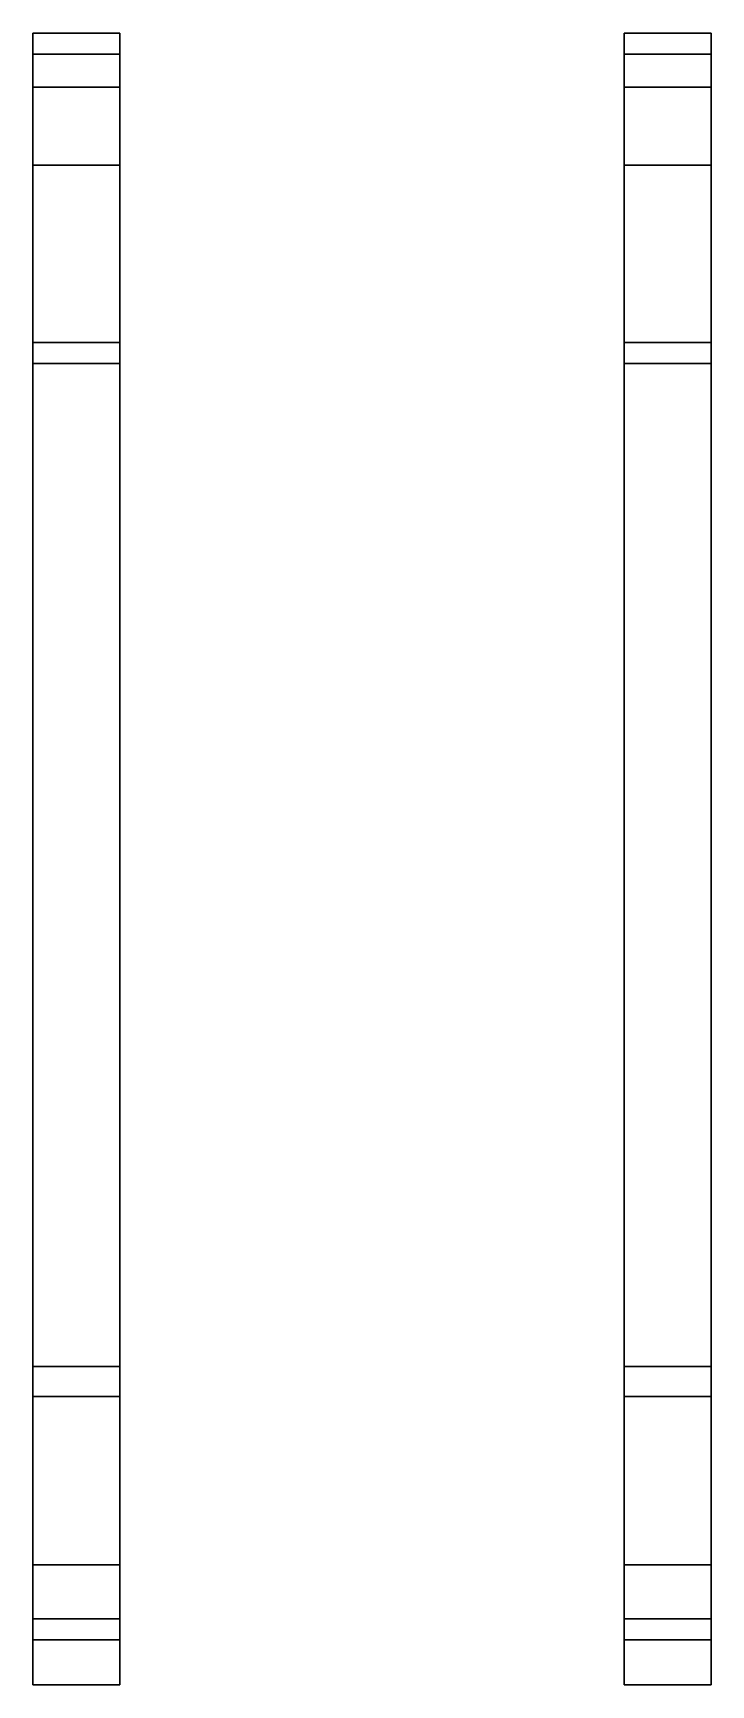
# Model space of a CAD drawing. Extents: x -1.14 to 1.12, y -2.82 to 2.68.
import ezdxf

# ---------------------------------------------------------------- set-up
doc = ezdxf.new("R2010")
doc.units = 0
doc.layers.add('TRACKS', color=8, linetype='CONTINUOUS')

msp = doc.modelspace()

# ---------------------------------------------------------------- linework, layer by layer
at = {"layer": 'TRACKS'}
for points in [[(-1.135, 2.68, 0.75), (-0.845, 2.68, 0.75), (-0.845, 2.5, 0.94), (-1.135, 2.5, 0.94)], [(-0.845, 2.5, 0.94), (-0.845, 2.68, 0.75), (-1.135, 2.68, 0.75), (-1.135, 2.5, 0.94)], [(-0.845, 2.68, 0.75), (-0.845, 2.61, 0.48), (-1.135, 2.61, 0.48), (-1.135, 2.68, 0.75)], [(-1.135, 2.61, 0.48), (-0.845, 2.61, 0.48), (-0.845, 2.68, 0.75), (-1.135, 2.68, 0.75)], [(1.125, 2.68, 0.75), (1.125, 2.61, 0.48), (0.835, 2.61, 0.48), (0.835, 2.68, 0.75)], [(0.835, 2.61, 0.48), (1.125, 2.61, 0.48), (1.125, 2.68, 0.75), (0.835, 2.68, 0.75)], [(1.125, 2.5, 0.94), (1.125, 2.68, 0.75), (0.835, 2.68, 0.75), (0.835, 2.5, 0.94)], [(0.835, 2.68, 0.75), (1.125, 2.68, 0.75), (1.125, 2.5, 0.94), (0.835, 2.5, 0.94)], [(-1.135, 1.65), (-0.845, 1.65), (-0.845, 2.61, 0.48), (-1.135, 2.61, 0.48)], [(-0.845, 2.61, 0.48), (-0.845, 1.65), (-1.135, 1.65), (-1.135, 2.61, 0.48)], [(0.835, 1.65), (1.125, 1.65), (1.125, 2.61, 0.48), (0.835, 2.61, 0.48)], [(1.125, 2.61, 0.48), (1.125, 1.65), (0.835, 1.65), (0.835, 2.61, 0.48)], [(-0.845, 2.24, 0.94), (-0.845, 2.5, 0.94), (-1.135, 2.5, 0.94), (-1.135, 2.24, 0.94)], [(-1.135, 2.5, 0.94), (-0.845, 2.5, 0.94), (-0.845, 2.24, 0.94), (-1.135, 2.24, 0.94)], [(1.125, 2.24, 0.94), (1.125, 2.5, 0.94), (0.835, 2.5, 0.94), (0.835, 2.24, 0.94)], [(0.835, 2.5, 0.94), (1.125, 2.5, 0.94), (1.125, 2.24, 0.94), (0.835, 2.24, 0.94)], [(-1.135, 2.24, 0.94), (-0.845, 2.24, 0.94), (-0.845, 1.58, 0.84), (-1.135, 1.58, 0.84)], [(-0.845, 1.58, 0.84), (-0.845, 2.24, 0.94), (-1.135, 2.24, 0.94), (-1.135, 1.58, 0.84)], [(0.835, 2.24, 0.94), (1.125, 2.24, 0.94), (1.125, 1.58, 0.84), (0.835, 1.58, 0.84)], [(1.125, 1.58, 0.84), (1.125, 2.24, 0.94), (0.835, 2.24, 0.94), (0.835, 1.58, 0.84)], [(-1.135, -1.86), (-0.845, -1.86), (-0.845, 1.65), (-1.135, 1.65)], [(-0.845, 1.65), (-0.845, -1.86), (-1.135, -1.86), (-1.135, 1.65)], [(1.125, 1.65), (1.125, -1.86), (0.835, -1.86), (0.835, 1.65)], [(0.835, -1.86), (1.125, -1.86), (1.125, 1.65), (0.835, 1.65)], [(-0.845, -1.76, 0.84), (-0.845, 1.58, 0.84), (-1.135, 1.58, 0.84), (-1.135, -1.76, 0.84)], [(-1.135, 1.58, 0.84), (-0.845, 1.58, 0.84), (-0.845, -1.76, 0.84), (-1.135, -1.76, 0.84)], [(1.125, -1.76, 0.84), (1.125, 1.58, 0.84), (0.835, 1.58, 0.84), (0.835, -1.76, 0.84)], [(0.835, 1.58, 0.84), (1.125, 1.58, 0.84), (1.125, -1.76, 0.84), (0.835, -1.76, 0.84)], [(-1.135, -1.76, 0.84), (-0.845, -1.76, 0.84), (-0.845, -2.42, 0.91), (-1.135, -2.42, 0.91)], [(-0.845, -2.42, 0.91), (-0.845, -1.76, 0.84), (-1.135, -1.76, 0.84), (-1.135, -2.42, 0.91)], [(0.835, -1.76, 0.84), (1.125, -1.76, 0.84), (1.125, -2.42, 0.91), (0.835, -2.42, 0.91)], [(1.125, -2.42, 0.91), (1.125, -1.76, 0.84), (0.835, -1.76, 0.84), (0.835, -2.42, 0.91)], [(-0.845, -1.86), (-0.845, -2.6, 0.24), (-1.135, -2.6, 0.24), (-1.135, -1.86)], [(-1.135, -2.6, 0.24), (-0.845, -2.6, 0.24), (-0.845, -1.86), (-1.135, -1.86)], [(1.125, -1.86), (1.125, -2.6, 0.24), (0.835, -2.6, 0.24), (0.835, -1.86)], [(0.835, -2.6, 0.24), (1.125, -2.6, 0.24), (1.125, -1.86), (0.835, -1.86)], [(-0.845, -2.67, 0.86), (-0.845, -2.42, 0.91), (-1.135, -2.42, 0.91), (-1.135, -2.67, 0.86)], [(-1.135, -2.42, 0.91), (-0.845, -2.42, 0.91), (-0.845, -2.67, 0.86), (-1.135, -2.67, 0.86)], [(1.125, -2.67, 0.86), (1.125, -2.42, 0.91), (0.835, -2.42, 0.91), (0.835, -2.67, 0.86)], [(0.835, -2.42, 0.91), (1.125, -2.42, 0.91), (1.125, -2.67, 0.86), (0.835, -2.67, 0.86)], [(-1.135, -2.82, 0.4), (-0.845, -2.82, 0.4), (-0.845, -2.6, 0.24), (-1.135, -2.6, 0.24)], [(-0.845, -2.6, 0.24), (-0.845, -2.82, 0.4), (-1.135, -2.82, 0.4), (-1.135, -2.6, 0.24)], [(0.835, -2.82, 0.4), (1.125, -2.82, 0.4), (1.125, -2.6, 0.24), (0.835, -2.6, 0.24)], [(1.125, -2.6, 0.24), (1.125, -2.82, 0.4), (0.835, -2.82, 0.4), (0.835, -2.6, 0.24)], [(-1.135, -2.67, 0.86), (-0.845, -2.67, 0.86), (-0.845, -2.82, 0.66), (-1.135, -2.82, 0.66)], [(-0.845, -2.82, 0.66), (-0.845, -2.67, 0.86), (-1.135, -2.67, 0.86), (-1.135, -2.82, 0.66)], [(0.835, -2.67, 0.86), (1.125, -2.67, 0.86), (1.125, -2.82, 0.66), (0.835, -2.82, 0.66)], [(1.125, -2.82, 0.66), (1.125, -2.67, 0.86), (0.835, -2.67, 0.86), (0.835, -2.82, 0.66)], [(-0.845, -2.82, 0.4), (-0.845, -2.82, 0.66), (-1.135, -2.82, 0.66), (-1.135, -2.82, 0.4)], [(-1.135, -2.82, 0.66), (-0.845, -2.82, 0.66), (-0.845, -2.82, 0.4), (-1.135, -2.82, 0.4)], [(1.125, -2.82, 0.4), (1.125, -2.82, 0.66), (0.835, -2.82, 0.66), (0.835, -2.82, 0.4)], [(0.835, -2.82, 0.66), (1.125, -2.82, 0.66), (1.125, -2.82, 0.4), (0.835, -2.82, 0.4)]]:
    msp.add_3dface(points, dxfattribs=at)

doc.saveas('drawing.dxf')
